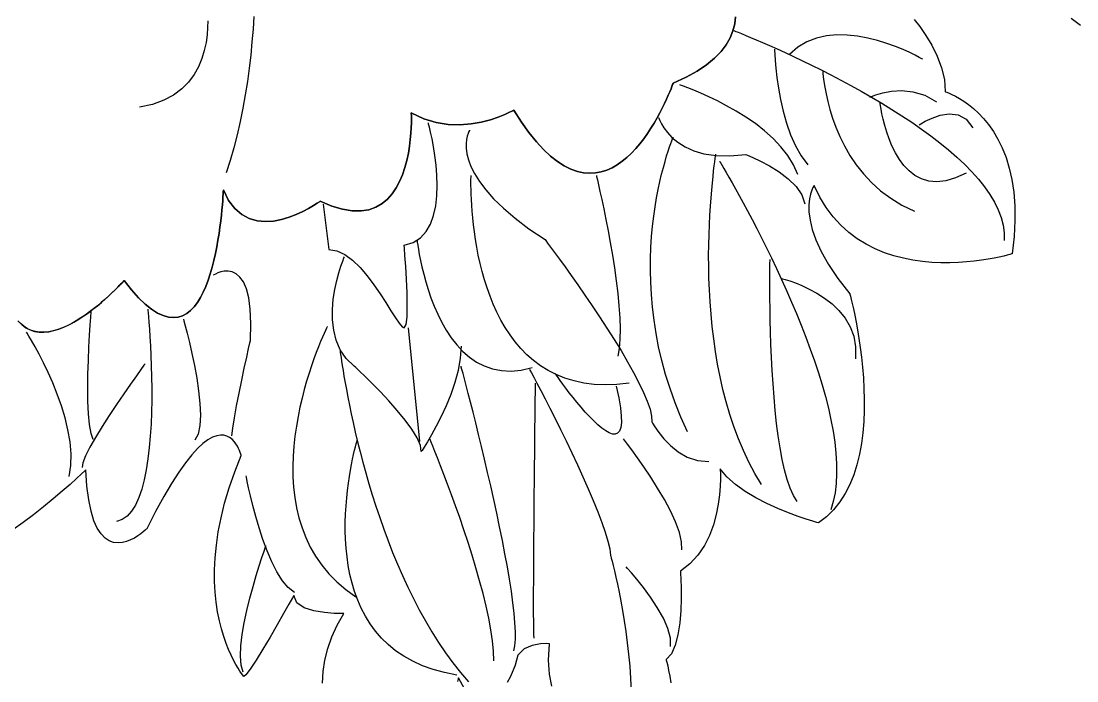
# Model space of a CAD drawing. Extents: x 40 to 170, y 25 to 272.
# Drawn here: x 102.25 to 122.88, y 221.43 to 234.33 of the extents above; entities that cross this region are included whole.
import ezdxf

# ---------------------------------------------------------------- set-up
doc = ezdxf.new("R2010")
doc.units = 0

msp = doc.modelspace()

# ---------------------------------------------------------------- linework, layer by layer
at = {"color": 250, "linetype": 'Continuous'}
for points in [[(102.192133, 228.470364), (102.265858, 228.393777), (102.344728, 228.334325), (102.428152, 228.290927), (102.51554, 228.262498), (102.606301, 228.247955), (102.699844, 228.246216), (102.795578, 228.256196), (102.892913, 228.276813), (102.991258, 228.306983), (103.090023, 228.345624), (103.188616, 228.391652), (103.286447, 228.443983), (103.382926, 228.501535), (103.477461, 228.563225), (103.569462, 228.627968), (103.658338, 228.694683), (103.743499, 228.762285), (103.824353, 228.829692), (103.90031, 228.89582), (103.97078, 228.959586), (104.035172, 229.019907), (104.092894, 229.0757), (104.143357, 229.125881), (104.185969, 229.169367), (104.22014, 229.205075), (104.24528, 229.231923), (104.260796, 229.248825), (104.2661, 229.2547), (104.411399, 229.073511), (104.549306, 228.92095), (104.680013, 228.795654), (104.80371, 228.69626), (104.92059, 228.621402), (105.030843, 228.569718), (105.134661, 228.539843), (105.232234, 228.530414), (105.323755, 228.540067), (105.409414, 228.567438), (105.489402, 228.611163), (105.563911, 228.669878), (105.633132, 228.742219), (105.697257, 228.826823), (105.756476, 228.922326), (105.810981, 229.027363), (105.860962, 229.140572), (105.906613, 229.260588), (105.948122, 229.386046), (105.985682, 229.515585), (106.019485, 229.647839), (106.04972, 229.781444), (106.07658, 229.915038), (106.100256, 230.047256), (106.120938, 230.176733), (106.138819, 230.302107), (106.154089, 230.422014), (106.16694, 230.535089), (106.177563, 230.639969), (106.186149, 230.73529), (106.192889, 230.819688), (106.197975, 230.8918), (106.201598, 230.95026), (106.203949, 230.993706), (106.205219, 231.020774), (106.2056, 231.0301), (106.309355, 230.82131), (106.430631, 230.661132), (106.566086, 230.544717), (106.71238, 230.467216), (106.86617, 230.42378), (107.024117, 230.409561), (107.182878, 230.419709), (107.339112, 230.449375), (107.48948, 230.493711), (107.630638, 230.547868), (107.759247, 230.606996), (107.871964, 230.666247), (107.965449, 230.720772), (108.036361, 230.765721), (108.081358, 230.796247), (108.0971, 230.8075), (108.326451, 230.710858), (108.535313, 230.64861), (108.724642, 230.618066), (108.89539, 230.616533), (109.048512, 230.641318), (109.184961, 230.68973), (109.305691, 230.759075), (109.411656, 230.846663), (109.503809, 230.9498), (109.583104, 231.065795), (109.650496, 231.191955), (109.706938, 231.325588), (109.753383, 231.464001), (109.790785, 231.604503), (109.820099, 231.744401), (109.842278, 231.881004), (109.858275, 232.011618), (109.869045, 232.133552), (109.875542, 232.244113), (109.878718, 232.340609), (109.879528, 232.420348), (109.878926, 232.480638), (109.877866, 232.518786), (109.8773, 232.5321), (110.121231, 232.416334), (110.363711, 232.343066), (110.600975, 232.306114), (110.829256, 232.299296), (111.044786, 232.316431), (111.2438, 232.351338), (111.422531, 232.397833), (111.577211, 232.449737), (111.704075, 232.500867), (111.799356, 232.545042), (111.859286, 232.57608), (111.8801, 232.5878), (112.029857, 232.354075), (112.176856, 232.148274), (112.321021, 231.969185), (112.462277, 231.815595), (112.600547, 231.686292), (112.735756, 231.580064), (112.867829, 231.495698), (112.996688, 231.431981), (113.12226, 231.3877), (113.244467, 231.361644), (113.363234, 231.3526), (113.478485, 231.359354), (113.590144, 231.380696), (113.698137, 231.415411), (113.802386, 231.462289), (113.902816, 231.520115), (113.999352, 231.587677), (114.091917, 231.663764), (114.180437, 231.747162), (114.264834, 231.836659), (114.345033, 231.931043), (114.420959, 232.0291), (114.492536, 232.129619), (114.559687, 232.231386), (114.622338, 232.33319), (114.680412, 232.433817), (114.733834, 232.532056), (114.782528, 232.626693), (114.826417, 232.716516), (114.865427, 232.800313), (114.899482, 232.876871), (114.928505, 232.944978), (114.952421, 233.00342), (114.971154, 233.050986), (114.984629, 233.086463), (114.99277, 233.108639), (114.9955, 233.1163), (115.24628, 233.229573), (115.463412, 233.348363), (115.648748, 233.471943), (115.804138, 233.599586), (115.931435, 233.730565), (116.03249, 233.864151), (116.109153, 233.999619), (116.163277, 234.136239), (116.196713, 234.273286), (116.211313, 234.410031)], [(116.211313, 234.410031), (116.196713, 234.273286), (116.163277, 234.136239), (116.109153, 233.999619), (116.03249, 233.864151), (115.931435, 233.730565), (115.804138, 233.599586), (115.648748, 233.471943), (115.463412, 233.348363), (115.24628, 233.229573), (114.9955, 233.1163), (114.99277, 233.108639), (114.984629, 233.086463), (114.971154, 233.050986), (114.952421, 233.00342), (114.928505, 232.944978), (114.899482, 232.876871), (114.865427, 232.800313), (114.826417, 232.716516), (114.782528, 232.626693), (114.733834, 232.532056), (114.680412, 232.433817), (114.622338, 232.33319), (114.559687, 232.231386), (114.492536, 232.129619), (114.420959, 232.0291), (114.345033, 231.931043), (114.264834, 231.836659), (114.180437, 231.747162), (114.091917, 231.663764), (113.999352, 231.587677), (113.902816, 231.520115), (113.802386, 231.462289), (113.698137, 231.415411), (113.590144, 231.380696), (113.478485, 231.359354), (113.363234, 231.3526), (113.244467, 231.361644), (113.12226, 231.3877), (112.996688, 231.431981), (112.867829, 231.495698), (112.735756, 231.580064), (112.600547, 231.686292), (112.462277, 231.815595), (112.321021, 231.969185), (112.176856, 232.148274), (112.029857, 232.354075), (111.8801, 232.5878), (111.859286, 232.57608), (111.799356, 232.545042), (111.704075, 232.500867), (111.577211, 232.449737), (111.422531, 232.397833), (111.2438, 232.351338), (111.044786, 232.316431), (110.829256, 232.299296), (110.600975, 232.306114), (110.363711, 232.343066), (110.121231, 232.416334), (109.8773, 232.5321), (109.877866, 232.518786), (109.878926, 232.480638), (109.879528, 232.420348), (109.878718, 232.340609), (109.875542, 232.244113), (109.869045, 232.133552), (109.858275, 232.011618), (109.842278, 231.881004), (109.820099, 231.744401), (109.790785, 231.604503), (109.753383, 231.464001), (109.706938, 231.325588), (109.650496, 231.191955), (109.583104, 231.065795), (109.503809, 230.9498), (109.411656, 230.846663), (109.305691, 230.759075), (109.184961, 230.68973), (109.048512, 230.641318), (108.89539, 230.616533), (108.724642, 230.618066), (108.535313, 230.64861), (108.326451, 230.710858), (108.0971, 230.8075), (108.081358, 230.796247), (108.036361, 230.765721), (107.965449, 230.720772), (107.871964, 230.666247), (107.759247, 230.606996), (107.630638, 230.547868), (107.48948, 230.493711), (107.339113, 230.449375), (107.182878, 230.419709), (107.024117, 230.409561), (106.86617, 230.42378), (106.71238, 230.467216), (106.566086, 230.544717), (106.430631, 230.661132), (106.309355, 230.82131), (106.2056, 231.0301), (106.205219, 231.020774), (106.203949, 230.993706), (106.201598, 230.95026), (106.197975, 230.8918), (106.192889, 230.819688), (106.186149, 230.73529), (106.177563, 230.639969), (106.16694, 230.535089), (106.154089, 230.422014), (106.138819, 230.302107), (106.120938, 230.176733), (106.100256, 230.047256), (106.07658, 229.915038), (106.04972, 229.781444), (106.019485, 229.647839), (105.985682, 229.515585), (105.948122, 229.386046), (105.906613, 229.260588), (105.860962, 229.140572), (105.810981, 229.027363), (105.756476, 228.922326), (105.697257, 228.826823), (105.633132, 228.742219), (105.563911, 228.669878), (105.489402, 228.611163), (105.409414, 228.567438), (105.323755, 228.540067), (105.232234, 228.530414), (105.134661, 228.539843), (105.030843, 228.569718), (104.92059, 228.621402), (104.80371, 228.69626), (104.680013, 228.795654), (104.549306, 228.92095), (104.411399, 229.073511), (104.2661, 229.2547), (104.261663, 229.249779), (104.248654, 229.235567), (104.227522, 229.212891), (104.198719, 229.182578), (104.162695, 229.145455), (104.119903, 229.102348), (104.070791, 229.054085), (104.015812, 229.001492), (103.955416, 228.945397), (103.890054, 228.886625), (103.820177, 228.826004), (103.746235, 228.764361), (103.66868, 228.702522), (103.587963, 228.641315), (103.504534, 228.581566), (103.418844, 228.524102), (103.331344, 228.46975), (103.242485, 228.419337), (103.152718, 228.37369), (103.062493, 228.333635), (102.972262, 228.3), (102.882476, 228.273611), (102.793585, 228.255295), (102.706039, 228.245879), (102.620291, 228.24619), (102.536791, 228.257054), (102.455989, 228.279299), (102.378337, 228.313752), (102.304285, 228.361239), (102.234285, 228.422586)], [(106.802336, 234.414416), (106.785401, 234.169781), (106.764506, 233.919362), (106.739304, 233.664374), (106.709447, 233.406028), (106.674587, 233.145538), (106.634378, 232.884115), (106.58847, 232.622972), (106.536518, 232.363322), (106.478172, 232.106377), (106.413085, 231.85335), (106.340911, 231.605453), (106.2613, 231.3639)], [(119.702997, 234.36142), (119.811679, 234.219113), (119.929375, 234.0481), (120.046237, 233.853723), (120.152417, 233.641324), (120.23807, 233.416242), (120.293346, 233.183821), (120.3084, 232.9494), (120.317711, 232.946423), (120.344401, 232.936945), (120.386605, 232.920141), (120.442456, 232.895189), (120.51009, 232.861265), (120.58764, 232.817548), (120.673243, 232.763213), (120.765031, 232.697438), (120.861141, 232.6194), (120.959705, 232.528275), (121.05886, 232.42324), (121.156738, 232.303474), (121.251476, 232.168151), (121.341207, 232.01645), (121.424067, 231.847547), (121.498189, 231.66062), (121.561708, 231.454845), (121.612759, 231.229399), (121.649476, 230.983459), (121.669994, 230.716202), (121.672448, 230.426805), (121.654972, 230.114446), (121.6157, 229.7783), (121.604849, 229.775076), (121.573175, 229.766136), (121.521991, 229.752573), (121.452614, 229.735482), (121.366358, 229.715958), (121.26454, 229.695097), (121.148473, 229.673992), (121.019475, 229.653739), (120.878859, 229.635432), (120.727942, 229.620167), (120.568039, 229.609037), (120.400464, 229.603138), (120.226533, 229.603565), (120.047563, 229.611413), (119.864866, 229.627775), (119.679761, 229.653747), (119.49356, 229.690424), (119.307581, 229.738901), (119.123137, 229.800272), (118.941545, 229.875632), (118.76412, 229.966077), (118.592177, 230.0727), (118.427032, 230.196596), (118.269999, 230.338861), (118.122394, 230.500589), (117.985532, 230.682875), (117.860729, 230.886814), (117.7493, 231.1135), (117.742437, 231.103241), (117.725052, 231.072302), (117.701949, 231.020441), (117.677933, 230.947413), (117.65781, 230.852975), (117.646385, 230.736885), (117.648462, 230.5989), (117.668848, 230.438776), (117.712345, 230.25627), (117.783761, 230.051138), (117.887899, 229.823139), (118.029565, 229.572028), (118.213563, 229.297563), (118.4447, 228.9995), (118.448162, 228.986569), (118.457918, 228.948845), (118.473027, 228.887933), (118.492544, 228.805436), (118.515529, 228.702959), (118.541037, 228.582106), (118.568127, 228.444481), (118.595855, 228.291689), (118.623278, 228.125333), (118.649455, 227.947018), (118.673442, 227.758348), (118.694297, 227.560927), (118.711076, 227.35636), (118.722838, 227.14625), (118.728638, 226.932202), (118.727536, 226.71582), (118.718588, 226.498707), (118.700851, 226.28247), (118.673382, 226.06871), (118.635239, 225.859034), (118.58548, 225.655044), (118.52316, 225.458345), (118.447339, 225.270542), (118.357072, 225.093238), (118.251417, 224.928037), (118.129432, 224.776545), (117.990174, 224.640364), (117.8327, 224.5211), (117.803436, 224.529148), (117.721439, 224.553035), (117.595402, 224.592375), (117.434015, 224.646781), (117.245971, 224.715869), (117.039962, 224.79925), (116.824681, 224.89654), (116.608819, 225.007352), (116.401067, 225.1313), (116.210119, 225.267998), (116.044666, 225.41706), (115.9134, 225.5781), (115.914869, 225.553488), (115.917251, 225.483905), (115.917507, 225.375733), (115.912598, 225.235352), (115.899486, 225.069143), (115.875131, 224.883488), (115.836494, 224.684768), (115.780538, 224.479362), (115.704223, 224.273653), (115.604511, 224.074022), (115.478362, 223.886848), (115.322738, 223.718514), (115.1346, 223.5754), (115.137324, 223.533869), (115.14305, 223.42007), (115.148105, 223.250193), (115.148821, 223.040427), (115.141525, 222.806962), (115.122547, 222.565989), (115.088217, 222.333696), (115.034862, 222.126274), (114.958814, 221.959912), (114.8564, 221.8508), (114.860446, 221.836226), (114.871359, 221.794008), (114.887299, 221.726397), (114.90643, 221.635646), (114.926913, 221.524008), (114.94691, 221.393735)], [(122.955176, 234.240961), (122.771492, 234.379013)], [(105.899585, 234.332845), (105.897559, 234.20317), (105.887464, 234.060961), (105.866923, 233.909624), (105.833563, 233.752563), (105.785006, 233.593184), (105.71888, 233.434893), (105.632807, 233.281096), (105.524414, 233.135199), (105.391324, 233.000606), (105.231163, 232.880725), (105.041556, 232.778959), (104.820126, 232.698716), (104.5645, 232.6434)], [(116.1803, 234.1426), (116.19027, 234.1387), (116.219496, 234.127136), (116.266952, 234.108115), (116.331611, 234.08184), (116.412449, 234.048517), (116.508439, 234.008352), (116.618555, 233.961549), (116.741771, 233.908314), (116.877061, 233.848852), (117.0234, 233.783369), (117.179761, 233.712068), (117.345118, 233.635157), (117.518445, 233.552839), (117.698717, 233.46532), (117.884907, 233.372805), (118.07599, 233.275499), (118.270939, 233.173608), (118.468728, 233.067337), (118.668332, 232.956891), (118.868725, 232.842475), (119.06888, 232.724294), (119.267772, 232.602554), (119.464375, 232.47746), (119.657662, 232.349217), (119.846609, 232.21803), (120.030188, 232.084104), (120.207373, 231.947645), (120.37714, 231.808857), (120.538462, 231.667947), (120.690313, 231.525119), (120.831666, 231.380578), (120.961497, 231.23453), (121.078779, 231.087179), (121.182485, 230.938732), (121.271591, 230.789392), (121.345071, 230.639366), (121.401897, 230.488859), (121.441045, 230.338075), (121.461488, 230.18722), (121.4622, 230.0365)], [(119.8704, 233.5818), (119.852904, 233.591715), (119.802538, 233.619061), (119.722481, 233.660236), (119.615915, 233.71164), (119.486022, 233.769671), (119.335981, 233.83073), (119.168975, 233.891214), (118.988184, 233.947524), (118.796788, 233.996057), (118.59797, 234.033215), (118.394909, 234.055394), (118.190788, 234.058996), (117.988786, 234.040418), (117.792086, 233.996061), (117.603867, 233.922323), (117.427312, 233.815603), (117.2656, 233.6723)], [(116.9762, 233.7808), (116.97709, 233.753984), (116.980746, 233.678016), (116.988652, 233.559613), (117.002288, 233.405493), (117.023137, 233.222376), (117.05268, 233.016979), (117.092399, 232.79602), (117.143777, 232.566219), (117.208294, 232.334292), (117.287434, 232.106958), (117.382676, 231.890936), (117.495505, 231.692944), (117.6274, 231.5197)], [(117.9168, 233.3648), (117.917669, 233.349893), (117.921034, 233.306862), (117.928036, 233.238246), (117.939814, 233.14658), (117.957508, 233.034402), (117.982256, 232.904247), (118.015199, 232.758655), (118.057475, 232.60016), (118.110225, 232.4313), (118.174587, 232.254612), (118.251702, 232.072633), (118.342709, 231.8879), (118.448747, 231.702949), (118.570955, 231.520317), (118.710473, 231.342542), (118.868442, 231.17216), (119.045999, 231.011708), (119.244285, 230.863722), (119.464439, 230.730741), (119.7076, 230.6153)], [(117.4271, 231.3262), (117.34494, 231.518515), (117.234877, 231.700641), (117.101156, 231.872387), (116.948021, 232.033565), (116.779717, 232.183986), (116.600486, 232.32346), (116.414574, 232.451798), (116.226225, 232.568812), (116.039682, 232.674311), (115.859191, 232.768107), (115.688996, 232.850011), (115.53334, 232.919833), (115.396467, 232.977385), (115.282623, 233.022477), (115.196051, 233.054919), (115.140995, 233.074523), (115.1217, 233.0811)], [(118.8393, 232.8402), (118.870038, 232.854121), (118.956316, 232.88712), (119.089229, 232.926057), (119.259875, 232.957787), (119.459349, 232.96917), (119.678747, 232.947061), (119.909165, 232.878319), (120.1417, 232.7498)], [(120.7205, 231.3569), (120.512416, 231.261573), (120.321777, 231.206389), (120.14785, 231.187537), (119.989903, 231.201204), (119.847203, 231.243578), (119.719018, 231.310847), (119.604615, 231.399198), (119.503262, 231.50482), (119.414226, 231.6239), (119.336775, 231.752625), (119.270177, 231.887184), (119.213698, 232.023764), (119.166608, 232.158553), (119.128172, 232.287739), (119.097659, 232.407509), (119.074337, 232.514052), (119.057472, 232.603555), (119.046333, 232.672205), (119.040186, 232.716191), (119.0383, 232.7317)], [(119.798, 232.2975), (119.831209, 232.318911), (119.921227, 232.370425), (120.05364, 232.432964), (120.214037, 232.48745), (120.388005, 232.514805), (120.56113, 232.49595), (120.718999, 232.411808), (120.8472, 232.2433)], [(108.1527, 230.7519), (108.264, 229.8618), (108.423287, 229.835579), (108.579385, 229.76264), (108.731078, 229.651565), (108.87715, 229.51094), (109.016386, 229.349348), (109.14757, 229.175373), (109.269486, 228.9976), (109.38092, 228.824613), (109.480655, 228.664995), (109.567477, 228.52733), (109.640168, 228.420204), (109.697514, 228.352199), (109.7383, 228.3319), (109.774909, 228.394548), (109.794358, 228.54671), (109.800078, 228.762519), (109.795502, 229.016102), (109.784061, 229.281591), (109.769189, 229.533115), (109.754316, 229.744804), (109.742876, 229.890789), (109.7383, 229.9452), (109.912591, 229.999494), (110.054475, 230.090239), (110.16677, 230.212306), (110.252296, 230.360564), (110.313873, 230.529885), (110.35432, 230.715138), (110.376457, 230.911194), (110.383104, 231.112923), (110.377081, 231.315196), (110.361206, 231.512883), (110.3383, 231.700855), (110.311181, 231.873982), (110.282671, 232.027133), (110.255588, 232.155181), (110.232752, 232.252994), (110.216983, 232.315444), (110.2111, 232.3374)], [(114.7088, 232.4445), (114.714086, 232.428949), (114.731542, 232.386053), (114.763564, 232.32145), (114.812548, 232.240779), (114.880889, 232.149678), (114.970984, 232.053783), (115.085228, 231.958733), (115.226017, 231.870166), (115.395748, 231.79372), (115.596815, 231.735033), (115.831616, 231.699741), (116.102546, 231.693485), (116.412, 231.7219), (116.449831, 231.706419), (116.551525, 231.661769), (116.699381, 231.590641), (116.875699, 231.495725), (117.062778, 231.379712), (117.242919, 231.245293), (117.398419, 231.095157), (117.51158, 230.931996), (117.5647, 230.7585)], [(111.0178, 232.1983), (111.013188, 232.190636), (111.001508, 232.167892), (110.985994, 232.13044), (110.969878, 232.078651), (110.956397, 232.012898), (110.948781, 231.933552), (110.950267, 231.840985), (110.964087, 231.735569), (110.993475, 231.617675), (111.041665, 231.487676), (111.11189, 231.345943), (111.207385, 231.192848), (111.331383, 231.028763), (111.487118, 230.85406), (111.677823, 230.66911), (111.906733, 230.474286), (112.17708, 230.269958), (112.4921, 230.0565), (112.504968, 230.039379), (112.541942, 229.989876), (112.600578, 229.910781), (112.678429, 229.804883), (112.773051, 229.674974), (112.881999, 229.523841), (113.002828, 229.354276), (113.133093, 229.169069), (113.270348, 228.971008), (113.412149, 228.762884), (113.55605, 228.547487), (113.699607, 228.327607), (113.840373, 228.106034), (113.975905, 227.885557), (114.103758, 227.668966), (114.221485, 227.459052), (114.326642, 227.258604), (114.416784, 227.070412), (114.489466, 226.897265), (114.542243, 226.741955), (114.572669, 226.60727), (114.5783, 226.496), (114.593561, 226.468377), (114.638582, 226.394512), (114.712219, 226.287911), (114.813327, 226.162081), (114.940762, 226.030527), (115.093381, 225.906756), (115.27004, 225.804273), (115.469594, 225.736586), (115.6909, 225.7172)], [(115.2737, 226.3013), (115.145636, 226.58458), (115.0322, 226.865623), (114.9327, 227.143988), (114.846442, 227.41923), (114.772735, 227.690906), (114.710886, 227.958574), (114.660201, 228.221791), (114.619989, 228.480113), (114.589556, 228.733096), (114.56821, 228.980299), (114.555258, 229.221278), (114.550007, 229.455589), (114.551765, 229.68279), (114.559838, 229.902438), (114.573535, 230.114089), (114.592163, 230.3173), (114.615028, 230.511628), (114.641438, 230.696631), (114.670701, 230.871865), (114.702123, 231.036886), (114.735012, 231.191252), (114.768676, 231.33452), (114.802421, 231.466246), (114.835555, 231.585988), (114.867385, 231.693301), (114.897218, 231.787744), (114.924363, 231.868873), (114.948125, 231.936245), (114.967812, 231.989417), (114.982733, 232.027946), (114.992193, 232.051388), (114.9955, 232.0593)], [(116.7201, 225.2721), (116.591965, 225.485597), (116.474325, 225.705945), (116.366774, 225.932366), (116.268909, 226.164081), (116.180323, 226.400313), (116.100613, 226.640281), (116.029373, 226.883209), (115.966198, 227.128316), (115.910685, 227.374825), (115.862427, 227.621958), (115.82102, 227.868934), (115.78606, 228.114977), (115.757141, 228.359307), (115.733858, 228.601146), (115.715808, 228.839716), (115.702584, 229.074237), (115.693782, 229.303931), (115.688997, 229.52802), (115.687825, 229.745725), (115.68986, 229.956268), (115.694698, 230.15887), (115.701933, 230.352752), (115.711162, 230.537136), (115.721979, 230.711243), (115.733979, 230.874295), (115.746758, 231.025514), (115.75991, 231.16412), (115.773031, 231.289335), (115.785716, 231.400381), (115.797561, 231.496479), (115.808159, 231.57685), (115.817107, 231.640717), (115.824, 231.6873), (115.828433, 231.71582), (115.83, 231.7255)], [(115.903, 231.5861), (115.908599, 231.576831), (115.924955, 231.549528), (115.951411, 231.504947), (115.987307, 231.443845), (116.031985, 231.366978), (116.084787, 231.275102), (116.145053, 231.168973), (116.212126, 231.049347), (116.285346, 230.916982), (116.364054, 230.772632), (116.447593, 230.617054), (116.535303, 230.451005), (116.626526, 230.275241), (116.720603, 230.090517), (116.816876, 229.897591), (116.914685, 229.697218), (117.013373, 229.490154), (117.11228, 229.277156), (117.210749, 229.058981), (117.308119, 228.836383), (117.403734, 228.610121), (117.496933, 228.380949), (117.587059, 228.149623), (117.673452, 227.916902), (117.755455, 227.683539), (117.832407, 227.450293), (117.903652, 227.217918), (117.96853, 226.987171), (118.026382, 226.758809), (118.07655, 226.533587), (118.118376, 226.312263), (118.1512, 226.095591), (118.174363, 225.884329), (118.187208, 225.679232), (118.189076, 225.481057), (118.179308, 225.29056), (118.157245, 225.108498), (118.122228, 224.935625), (118.0736, 224.7727)], [(114.1332, 227.2471), (113.89349, 227.222853), (113.666474, 227.216288), (113.451808, 227.226516), (113.249148, 227.252651), (113.058151, 227.293808), (112.878471, 227.349099), (112.709764, 227.417637), (112.551686, 227.498536), (112.403894, 227.590909), (112.266042, 227.69387), (112.137787, 227.806532), (112.018784, 227.928008), (111.908689, 228.057412), (111.807158, 228.193857), (111.713847, 228.336457), (111.628411, 228.484324), (111.550507, 228.636572), (111.479789, 228.792315), (111.415914, 228.950666), (111.358538, 229.110738), (111.307315, 229.271644), (111.261903, 229.432498), (111.221957, 229.592414), (111.187133, 229.750504), (111.157086, 229.905882), (111.131472, 230.057662), (111.109947, 230.204956), (111.092167, 230.346879), (111.077787, 230.482542), (111.066464, 230.611061), (111.057853, 230.731548), (111.05161, 230.843116), (111.04739, 230.944879), (111.04485, 231.035951), (111.043645, 231.115444), (111.043431, 231.182472), (111.043863, 231.236148), (111.044599, 231.275586), (111.045292, 231.299899), (111.0456, 231.3082)], [(113.4934, 231.3082), (113.498498, 231.286881), (113.512916, 231.225487), (113.535339, 231.127862), (113.564455, 230.997851), (113.598948, 230.839298), (113.637505, 230.656048), (113.678812, 230.451945), (113.721555, 230.230834), (113.76442, 229.99656), (113.806093, 229.752966), (113.84526, 229.503898), (113.880607, 229.253199), (113.910819, 229.004714), (113.934584, 228.762289), (113.950587, 228.529767), (113.957514, 228.310992), (113.954051, 228.10981), (113.938885, 227.930064), (113.9107, 227.7756)], [(109.9886, 230.0565), (109.990153, 230.043301), (109.995095, 230.005223), (110.003855, 229.944545), (110.01686, 229.863546), (110.034536, 229.764505), (110.057312, 229.649701), (110.085614, 229.521413), (110.11987, 229.38192), (110.160507, 229.233502), (110.207953, 229.078437), (110.262634, 228.919004), (110.324978, 228.757482), (110.395413, 228.59615), (110.474365, 228.437288), (110.562262, 228.283173), (110.659531, 228.136086), (110.7666, 227.998306), (110.883895, 227.87211), (111.011845, 227.759779), (111.150876, 227.663591), (111.301416, 227.585826), (111.463891, 227.528762), (111.63873, 227.494678), (111.82636, 227.485854), (112.027207, 227.504568), (112.2417, 227.5531)], [(110.8509, 227.9703), (110.835576, 227.736976), (110.793211, 227.499111), (110.729213, 227.261436), (110.648989, 227.028685), (110.557949, 226.805591), (110.4615, 226.596888), (110.365051, 226.407307), (110.274011, 226.241581), (110.193788, 226.104445), (110.129789, 226.000631), (110.087424, 225.934872), (110.0721, 225.9119), (110.058056, 226.03238), (109.994561, 226.180391), (109.891275, 226.348688), (109.757856, 226.530026), (109.603961, 226.717162), (109.43925, 226.90285), (109.273381, 227.079847), (109.116011, 227.240907), (108.9768, 227.378787), (108.865406, 227.486243), (108.791486, 227.556028), (108.7647, 227.5809), (108.607674, 227.730317), (108.491157, 227.900964), (108.410526, 228.08767), (108.361159, 228.285266), (108.338433, 228.488581), (108.337725, 228.692445), (108.354413, 228.891687), (108.383873, 229.081139), (108.421484, 229.255629), (108.462623, 229.409987), (108.502666, 229.539044), (108.536992, 229.637628), (108.560978, 229.70057), (108.57, 229.7227)], [(117.4155, 224.9383), (117.345349, 225.055756), (117.281575, 225.199415), (117.223879, 225.366637), (117.171964, 225.554784), (117.125528, 225.761218), (117.084274, 225.983301), (117.047901, 226.218394), (117.016111, 226.463859), (116.988605, 226.717058), (116.965084, 226.975351), (116.945248, 227.236102), (116.928798, 227.496671), (116.915436, 227.75442), (116.904862, 228.006711), (116.896776, 228.250905), (116.89088, 228.484364), (116.886875, 228.70445), (116.884461, 228.908525), (116.88334, 229.093949), (116.883212, 229.258086), (116.883778, 229.398295), (116.884739, 229.51194), (116.885796, 229.596381), (116.886649, 229.648981), (116.887, 229.6671)], [(106.3725, 226.2179), (106.38938, 226.371463), (106.420782, 226.57193), (106.462865, 226.804444), (106.511793, 227.054153), (106.563725, 227.3062), (106.614823, 227.545731), (106.661249, 227.757892), (106.699162, 227.927826), (106.724726, 228.040681), (106.7341, 228.0816), (106.744277, 228.417739), (106.732397, 228.69533), (106.701626, 228.919615), (106.655129, 229.095836), (106.59607, 229.229233), (106.527615, 229.32505), (106.452929, 229.388526), (106.375175, 229.424905), (106.297521, 229.439426), (106.22313, 229.437333), (106.155167, 229.423867), (106.096798, 229.404269), (106.051187, 229.383781), (106.021499, 229.367644), (106.0109, 229.3611)], [(117.1089, 229.2949), (117.128837, 229.289933), (117.184788, 229.274461), (117.270966, 229.247626), (117.381584, 229.20857), (117.510852, 229.156437), (117.652983, 229.090369), (117.80219, 229.009508), (117.952684, 228.912997), (118.098677, 228.799979), (118.234381, 228.669596), (118.35401, 228.520991), (118.451774, 228.353306), (118.521885, 228.165685), (118.558557, 227.957268), (118.556, 227.7272)], [(103.6631, 226.1475), (103.619802, 226.268387), (103.589052, 226.440353), (103.569271, 226.652827), (103.558878, 226.895238), (103.55629, 227.157014), (103.559928, 227.427583), (103.56821, 227.696376), (103.579556, 227.952819), (103.592384, 228.186342), (103.605113, 228.386373), (103.616163, 228.54234), (103.623952, 228.643673), (103.6269, 228.6798)], [(104.7314, 228.6935), (104.733027, 228.676291), (104.737502, 228.626435), (104.744218, 228.546592), (104.752567, 228.43942), (104.761942, 228.307579), (104.771734, 228.153726), (104.781336, 227.980521), (104.79014, 227.790623), (104.797539, 227.58669), (104.802925, 227.371381), (104.805689, 227.147355), (104.805225, 226.917271), (104.800925, 226.683788), (104.792181, 226.449563), (104.778384, 226.217257), (104.758928, 225.989528), (104.733205, 225.769034), (104.700607, 225.558435), (104.660527, 225.360389), (104.612356, 225.177556), (104.555487, 225.012593), (104.489312, 224.86816), (104.413223, 224.746915), (104.326614, 224.651518), (104.228875, 224.584626), (104.1194, 224.5489)], [(105.4268, 228.4988), (105.436017, 228.465819), (105.461034, 228.373205), (105.497901, 228.230454), (105.542668, 228.047062), (105.591385, 227.832523), (105.640101, 227.596334), (105.684867, 227.347989), (105.721733, 227.096984), (105.746748, 226.852815), (105.755962, 226.624977), (105.745426, 226.422964), (105.711189, 226.256274), (105.6493, 226.1344)], [(103.1928, 225.4239), (103.225181, 225.640408), (103.229742, 225.867142), (103.210032, 226.100766), (103.169603, 226.337939), (103.112005, 226.575324), (103.040788, 226.809582), (102.959503, 227.037374), (102.8717, 227.255362), (102.78093, 227.460208), (102.690743, 227.648573), (102.60469, 227.817118), (102.526322, 227.962505), (102.459188, 228.081395), (102.406839, 228.17045), (102.372827, 228.226331), (102.3607, 228.2457)], [(108.2362, 228.3597), (108.231845, 228.350776), (108.219347, 228.324545), (108.199554, 228.281821), (108.173314, 228.223418), (108.141477, 228.150149), (108.104891, 228.062828), (108.064404, 227.962268), (108.020865, 227.849283), (107.975123, 227.724686), (107.928026, 227.589292), (107.880423, 227.443913), (107.833163, 227.289363), (107.787094, 227.126455), (107.743064, 226.956004), (107.701923, 226.778822), (107.664518, 226.595724), (107.6317, 226.407523), (107.604315, 226.215032), (107.583213, 226.019064), (107.569243, 225.820435), (107.563252, 225.619956), (107.56609, 225.418442), (107.578605, 225.216706), (107.601646, 225.015562), (107.636062, 224.815822), (107.6827, 224.618302), (107.74241, 224.423814), (107.81604, 224.233172), (107.904439, 224.047189), (108.008455, 223.86668), (108.128938, 223.692456), (108.266735, 223.525333), (108.422695, 223.366124), (108.597667, 223.215642), (108.7925, 223.0747)], [(110.0442, 226.1066), (109.8217, 228.3319)], [(108.4865, 227.8868), (108.487562, 227.878151), (108.490819, 227.852652), (108.496382, 227.810981), (108.50436, 227.753811), (108.514863, 227.68182), (108.527999, 227.595681), (108.54388, 227.49607), (108.562613, 227.383663), (108.584309, 227.259136), (108.609077, 227.123162), (108.637026, 226.976419), (108.668267, 226.819582), (108.702908, 226.653325), (108.741059, 226.478324), (108.78283, 226.295255), (108.82833, 226.104794), (108.877669, 225.907614), (108.930956, 225.704393), (108.988301, 225.495804), (109.049813, 225.282525), (109.115601, 225.06523), (109.185776, 224.844594), (109.260446, 224.621293), (109.339722, 224.396002), (109.423712, 224.169398), (109.512526, 223.942154), (109.606275, 223.714947), (109.705066, 223.488452), (109.809011, 223.263345), (109.918217, 223.0403), (110.032796, 222.819994), (110.152855, 222.603101), (110.278506, 222.390297), (110.409856, 222.182258), (110.547017, 221.979659), (110.690097, 221.783175), (110.839206, 221.593481), (110.994453, 221.411254)], [(104.6761, 227.6307), (104.654792, 227.601324), (104.595545, 227.518991), (104.505373, 227.392396), (104.391291, 227.230233), (104.260314, 227.041197), (104.119455, 226.833982), (103.97573, 226.617283), (103.836153, 226.399794), (103.707739, 226.190209), (103.597502, 225.997223), (103.512457, 225.829529), (103.459618, 225.695824), (103.446, 225.6048)], [(111.8801, 222.0177), (111.900651, 222.117556), (111.910979, 222.243074), (111.911776, 222.392134), (111.903731, 222.562613), (111.887537, 222.752391), (111.863884, 222.959346), (111.833464, 223.181356), (111.796968, 223.416301), (111.755086, 223.662058), (111.708511, 223.916507), (111.657932, 224.177525), (111.604042, 224.442992), (111.547531, 224.710786), (111.48909, 224.978786), (111.429411, 225.24487), (111.369185, 225.506917), (111.309103, 225.762805), (111.249855, 226.010413), (111.192134, 226.24762), (111.13663, 226.472304), (111.084034, 226.682344), (111.035037, 226.875618), (110.990331, 227.050005), (110.950607, 227.203384), (110.916555, 227.333633), (110.888868, 227.43863), (110.868235, 227.516255), (110.855349, 227.564385), (110.8509, 227.5809)], [(112.1861, 227.5252), (112.196183, 227.506425), (112.225135, 227.452202), (112.271009, 227.365685), (112.331859, 227.250028), (112.405738, 227.108385), (112.490701, 226.943908), (112.5848, 226.759752), (112.68609, 226.55907), (112.792624, 226.345017), (112.902456, 226.120745), (113.013639, 225.889408), (113.124227, 225.654161), (113.232274, 225.418156), (113.335833, 225.184548), (113.432959, 224.95649), (113.521703, 224.737136), (113.600122, 224.529639), (113.666267, 224.337153), (113.718192, 224.162833), (113.753952, 224.00983), (113.7716, 223.8813), (113.775167, 223.868446), (113.785325, 223.830808), (113.801256, 223.769773), (113.822144, 223.686727), (113.847172, 223.583057), (113.875524, 223.460148), (113.906382, 223.319387), (113.938931, 223.162162), (113.972354, 222.989857), (114.005834, 222.803859), (114.038555, 222.605555), (114.069699, 222.396332), (114.09845, 222.177575), (114.123992, 221.950671), (114.145508, 221.717006), (114.162181, 221.477967), (114.173194, 221.234941)], [(113.8829, 227.1914), (113.932552, 226.960261), (113.964873, 226.766058), (113.981075, 226.606578), (113.98237, 226.479608), (113.969972, 226.382934), (113.945092, 226.314343), (113.908943, 226.271623), (113.862738, 226.25256), (113.807689, 226.254941), (113.745009, 226.276553), (113.67591, 226.315183), (113.601605, 226.368618), (113.523306, 226.434644), (113.442226, 226.511049), (113.359577, 226.595619), (113.276572, 226.686142), (113.194424, 226.780404), (113.114344, 226.876193), (113.037547, 226.971294), (112.965243, 227.063495), (112.898645, 227.150583), (112.838967, 227.230345), (112.78742, 227.300567), (112.745218, 227.359037), (112.713572, 227.403541), (112.693695, 227.431866), (112.6868, 227.4418)], [(112.2973, 227.2471), (112.297042, 227.22576), (112.296304, 227.163969), (112.295138, 227.065071), (112.293599, 226.932408), (112.29174, 226.769325), (112.289614, 226.579164), (112.287274, 226.365268), (112.284774, 226.130982), (112.282168, 225.879648), (112.279508, 225.61461), (112.276848, 225.339211), (112.274242, 225.056795), (112.271742, 224.770704), (112.269402, 224.484283), (112.267276, 224.200874), (112.265417, 223.92382), (112.263878, 223.656466), (112.262712, 223.402154), (112.261974, 223.164228), (112.261716, 222.946031), (112.261992, 222.750907), (112.262855, 222.582198), (112.264358, 222.443248), (112.266555, 222.337401), (112.2695, 222.268)], [(108.141902, 221.387647), (108.15637, 221.611305), (108.190384, 221.837585), (108.245869, 222.065516), (108.32475, 222.294126), (108.428952, 222.522445), (108.5604, 222.7495), (108.506923, 222.748406), (108.368835, 222.750594), (108.179653, 222.764267), (107.972892, 222.797631), (107.782069, 222.858888), (107.6407, 222.956243), (107.5823, 223.0979), (107.55672, 223.052182), (107.487, 222.92832), (107.383675, 222.746252), (107.257276, 222.525916), (107.118338, 222.28725), (106.977392, 222.050192), (106.844973, 221.83468), (106.731612, 221.660652), (106.647843, 221.548046), (106.6042, 221.5168), (106.59886, 221.523306), (106.583682, 221.542805), (106.55993, 221.575271), (106.528869, 221.620676), (106.491762, 221.678993), (106.449874, 221.750196), (106.404468, 221.834256), (106.356808, 221.931147), (106.308159, 222.040841), (106.259785, 222.163312), (106.212949, 222.298533), (106.168916, 222.446475), (106.12895, 222.607112), (106.094315, 222.780418), (106.066274, 222.966364), (106.046092, 223.164924), (106.035033, 223.37607), (106.034361, 223.599776), (106.04534, 223.836013), (106.069234, 224.084756), (106.107307, 224.345977), (106.160823, 224.619649), (106.231047, 224.905744), (106.319241, 225.204236), (106.426671, 225.515097), (106.5546, 225.8383), (106.552756, 225.845291), (106.547039, 225.864717), (106.537171, 225.894257), (106.522875, 225.931589), (106.503872, 225.974392), (106.479885, 226.020345), (106.450635, 226.067126), (106.415846, 226.112415), (106.375239, 226.153889), (106.328536, 226.189228), (106.27546, 226.21611), (106.215732, 226.232215), (106.149076, 226.23522), (106.075212, 226.222805), (105.993864, 226.192648), (105.904753, 226.142428), (105.807602, 226.069824), (105.702133, 225.972514), (105.588067, 225.848177), (105.465128, 225.694492), (105.333037, 225.509138), (105.191517, 225.289792), (105.040289, 225.034135), (104.879076, 224.739845), (104.7076, 224.4046), (104.699629, 224.396737), (104.676768, 224.375407), (104.640597, 224.344002), (104.592695, 224.305912), (104.534641, 224.264528), (104.468013, 224.223241), (104.394391, 224.185441), (104.315354, 224.15452), (104.23248, 224.133868), (104.14735, 224.126875), (104.061542, 224.136933), (103.976634, 224.167432), (103.894207, 224.221763), (103.815839, 224.303317), (103.743109, 224.415484), (103.677597, 224.561656), (103.620881, 224.745223), (103.57454, 224.969575), (103.540153, 225.238104), (103.5193, 225.5542), (103.497381, 225.533628), (103.435018, 225.47585), (103.337298, 225.386775), (103.209309, 225.272314), (103.056141, 225.138374), (102.882881, 224.990866), (102.694618, 224.835697), (102.49644, 224.678779), (102.293435, 224.526018), (102.090693, 224.383326)], [(110.7675, 221.5448), (110.526178, 221.591644), (110.302504, 221.652557), (110.095863, 221.726702), (109.905641, 221.813237), (109.731222, 221.911324), (109.571993, 222.020123), (109.42734, 222.138795), (109.296648, 222.266499), (109.179302, 222.402398), (109.074689, 222.545651), (108.982193, 222.695419), (108.9012, 222.850862), (108.831097, 223.011142), (108.771268, 223.175417), (108.721099, 223.34285), (108.679976, 223.5126), (108.647284, 223.683829), (108.62241, 223.855696), (108.604738, 224.027363), (108.593654, 224.197989), (108.588543, 224.366735), (108.588792, 224.532762), (108.593787, 224.695231), (108.602911, 224.853302), (108.615552, 225.006135), (108.631095, 225.152891), (108.648924, 225.292731), (108.668427, 225.424815), (108.688989, 225.548303), (108.709994, 225.662357), (108.73083, 225.766137), (108.75088, 225.858802), (108.769532, 225.939515), (108.78617, 226.007435), (108.80018, 226.061723), (108.810948, 226.101539), (108.81786, 226.126045), (108.8203, 226.1344)], [(111.4907, 221.8229), (111.483807, 222.009455), (111.46395, 222.212044), (111.432364, 222.428405), (111.390284, 222.656275), (111.338945, 222.89339), (111.27958, 223.137486), (111.213425, 223.386301), (111.141715, 223.637571), (111.065683, 223.889033), (110.986564, 224.138424), (110.905594, 224.38348), (110.824006, 224.621938), (110.743036, 224.851534), (110.663917, 225.070006), (110.587885, 225.27509), (110.516175, 225.464523), (110.45002, 225.636041), (110.390655, 225.787381), (110.339316, 225.916281), (110.297236, 226.020475), (110.26565, 226.097702), (110.245793, 226.145698), (110.2389, 226.1622)], [(115.1624, 223.9926), (115.159592, 224.149458), (115.117283, 224.333057), (115.042387, 224.53656), (114.941816, 224.753132), (114.822483, 224.975934), (114.6913, 225.198129), (114.55518, 225.412881), (114.421036, 225.613352), (114.295781, 225.792705), (114.186327, 225.944103), (114.099587, 226.06071), (114.042474, 226.135688), (114.0219, 226.1622)], [(107.5964, 223.1581), (107.474692, 223.253024), (107.360099, 223.38955), (107.252926, 223.559893), (107.153477, 223.756267), (107.062055, 223.970887), (106.978966, 224.195968), (106.904513, 224.423725), (106.838999, 224.646373), (106.782731, 224.856126), (106.736011, 225.045201), (106.699144, 225.20581), (106.672433, 225.33017), (106.656184, 225.410495), (106.6507, 225.439)], [(106.595, 221.6004), (106.555241, 221.739273), (106.540844, 221.912694), (106.54822, 222.113485), (106.573781, 222.334469), (106.613938, 222.56847), (106.665103, 222.80831), (106.723688, 223.046812), (106.786103, 223.2768), (106.848762, 223.491096), (106.908074, 223.682522), (106.960453, 223.843903), (107.002309, 223.968061), (107.030054, 224.047819), (107.0401, 224.076)], [(114.9399, 222.1011), (114.942777, 222.266386), (114.892922, 222.45537), (114.802682, 222.658372), (114.684409, 222.865713), (114.55045, 223.067713), (114.413155, 223.254691), (114.284874, 223.416969), (114.177954, 223.544866), (114.104747, 223.628703), (114.0776, 223.6588)], [(112.623799, 221.327186), (112.579162, 221.563202), (112.561264, 221.838719), (112.5755, 222.1567), (112.526048, 222.158637), (112.402419, 222.153626), (112.2417, 222.125438), (112.080981, 222.057841), (111.957352, 221.934605), (111.9079, 221.7395), (111.901263, 221.720981), (111.881839, 221.670398), (111.850358, 221.595213), (111.807551, 221.502887), (111.754148, 221.400881)], [(110.917197, 221.278415), (110.798, 221.49), (110.794437, 221.472208), (110.783568, 221.421223)]]:
    msp.add_lwpolyline(points, dxfattribs=at)

doc.saveas('drawing.dxf')
